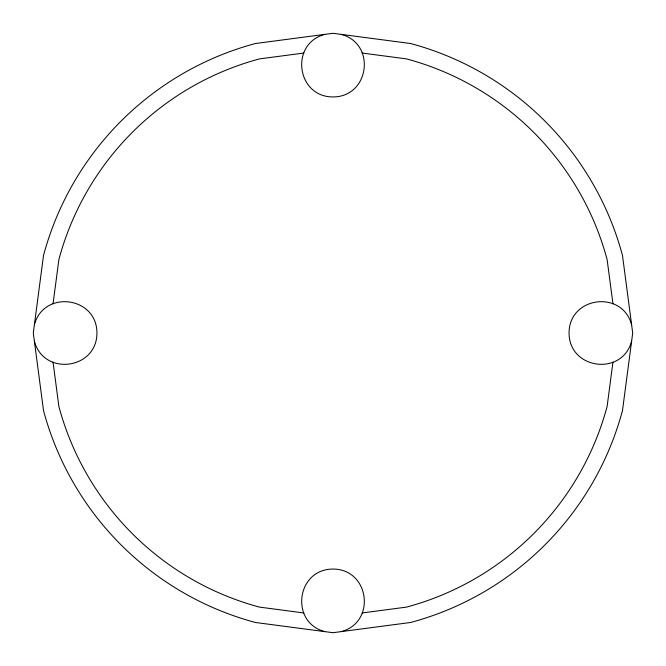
<?xml version="1.0" encoding="UTF-8"?>
<svg xmlns="http://www.w3.org/2000/svg" width="666" height="666" viewBox="0 0 666 666"><rect width="100%" height="100%" fill="white"/><g stroke="black" fill="none" stroke-linecap="round" stroke-linejoin="round"><path stroke-width="1" d="M53.047 303.854L58.883 259.549A283.791 283.791 0 0 1 259.549 58.883L303.854 53.047M612.953 362.146L607.117 406.451A283.791 283.791 0 0 1 406.451 607.117L362.146 612.953M34.382 324.767C43.765 289.51 96.995 296.52 96.936 333C96.995 369.48 43.765 376.49 34.382 341.233M631.618 341.233C622.235 376.49 569.005 369.48 569.064 333C569.005 296.52 622.235 289.51 631.618 324.767M324.767 34.382C289.51 43.765 296.52 96.995 333 96.936C369.48 96.995 376.49 43.765 341.233 34.382M341.233 631.618C376.49 622.235 369.48 569.005 333 569.064C296.52 569.005 289.51 622.235 324.767 631.618M362.146 53.047L406.451 58.883A283.791 283.791 0 0 1 607.117 259.549L612.953 303.854M303.854 612.953L259.549 607.117A283.791 283.791 0 0 1 58.883 406.451L53.047 362.146M43.515 255.436L33.3 333L43.515 410.564A299.7 299.7 0 0 0 255.436 622.485L333 632.7L410.564 622.485A299.7 299.7 0 0 0 622.485 410.564L632.7 333L622.485 255.436A299.7 299.7 0 0 0 410.564 43.515L333 33.3L255.436 43.515A299.7 299.7 0 0 0 43.515 255.436"/></g></svg>
